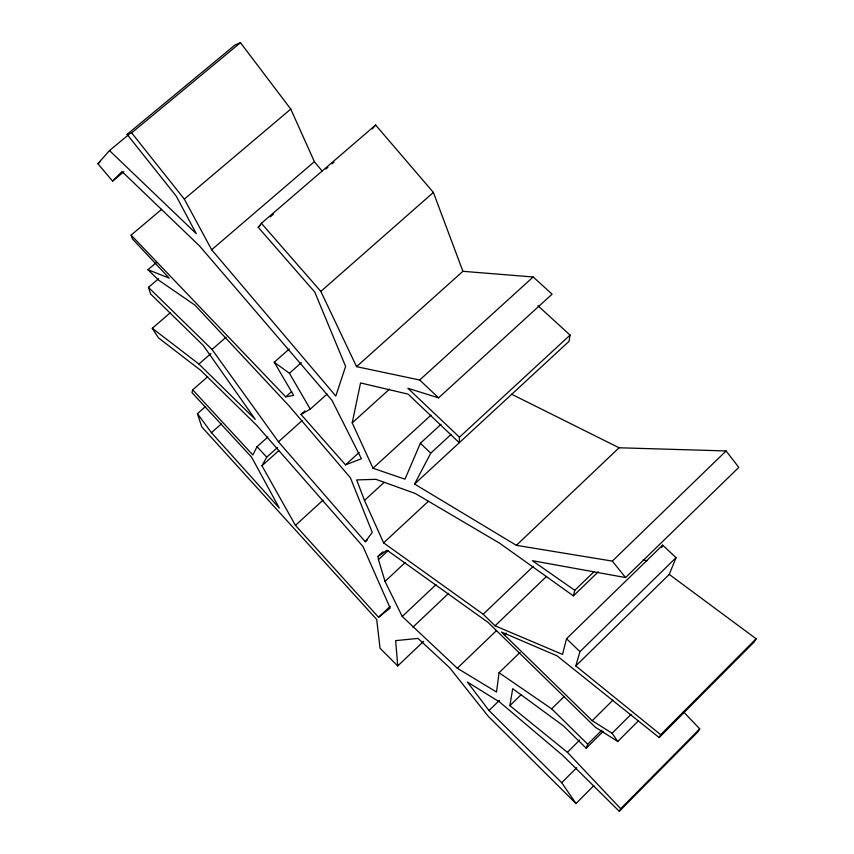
<?xml version="1.0" encoding="UTF-8"?>
<svg xmlns="http://www.w3.org/2000/svg" width="854" height="854" viewBox="0 0 854 854"><rect width="100%" height="100%" fill="white"/><g stroke="black" fill="none" stroke-linecap="round" stroke-linejoin="round"><path stroke-width="1.28" d="M537.935 305.743L570.077 335.088L459.452 437.205L459.281 442.756L408.127 394.142L360.548 382.944L352.211 422.869L372.995 468.238L404.977 479.179L420.371 443.247L441.006 424.31M520.086 652.36L499.046 672.738L496.526 692.028L457.296 668.244L402.245 616.492L385.037 581.393L378.439 559.616L378.098 556.306L382.966 551.78M570.077 335.088L569.063 341.312L414.564 484.037L516.36 545.332L612.318 561.099L625.555 577.56L738.795 467.394L726.124 450.944L619.075 447.774L511.706 394.27M593.84 785.637L575.991 803.529L561.708 782.691L489.011 710.517L467.362 682.026L499.611 701.999L562.85 755.534L619.299 811.3L620.698 808.738L567.387 752.299L509.891 705.66L512.688 688.687L563.426 725.857L586.218 748.243L603.17 731.376M638.45 720.808L617.762 741.475L612.104 733.244L592.217 720.691L501.405 632.003L557.021 655.819L659.139 737.568L660.697 734.707L575.799 665.939L669.248 574.411L676.058 557.673L662.651 545.14L566.533 638.696L562.519 654.42L495.074 625.811L483.204 614.229L383.617 542.866L364.487 500.423L356.673 479.927L375.941 479.329L415.172 493.431L499.718 543.261L573.397 595.868L574.774 590.317L593.925 571.806M207.682 376.699L192.694 389.84L191.969 392.605L251.674 457.264L279.301 508.066L211.44 432.679L197.455 413.667L205.44 406.621M575.799 665.939L579.93 651.655L676.058 557.673M586.218 748.243L587.723 744.229L601.824 730.202M661.733 547.585L662.651 545.14M267.91 436.96L257.033 446.695L252.837 454.979L192.694 389.84M414.564 484.037L430.736 453.164L451.179 434.334M170.341 312.713L152.279 328.278L158.385 337.789L200.903 370.519L256.808 425.452L363.035 546.56L390.161 608.069L378.568 617.282L295.452 525.359L261.964 465.761L266.726 457.178L277.582 447.432M669.248 574.411L756.121 638.771L753.933 642.251L659.139 737.568M683.328 711.638L699.704 728.868L697.729 731.995L619.299 811.3M158.588 278.724L148.457 287.382L212.038 349.467L278.457 441.806L365.288 541.767L372.259 532.394L350.386 477.749L288.823 405.607L194.968 305.134L158.769 280.261L147.955 269.725L156.026 262.851M123.862 171.707L112.6 181.101L97.879 163.733L109.483 150.571L196.292 233.718L176.287 196.207L127.075 134.377L131.644 132.85L184.325 199.131L211.664 249.763L335.814 396.053L345.603 366.419L314.784 292.089L258.207 227.292L261.399 223.289L375.632 125.036L433.394 192.449L462.921 271.305L533.184 276.984L552.09 294.16L438.582 397.857L407.892 388.271L459.452 437.205M372.205 128.975L375.632 125.036M112.6 181.101L121.994 171.537L199.516 245.92L331.982 400.334L361.413 458.747L345.518 464.854L301.014 414.457L304.963 410.923M620.698 808.738L699.704 728.868M660.697 734.707L756.121 638.771M561.708 782.691L576.749 767.703M612.104 733.244L630.989 714.414M592.217 720.691L612.98 700.109M567.387 752.299L579.695 740.076M499.046 672.738L551.652 708.82L564.014 696.683M509.891 705.66L521.303 694.526M489.011 710.517L499.473 700.344M573.397 595.868L598.28 571.806M612.318 561.099L726.124 450.944M504.383 634.917L506.283 633.081M495.074 625.811L546.56 576.397M457.296 668.244L496.622 630.455M483.204 614.229L533.323 566.319M516.36 545.332L619.075 447.774M197.455 413.667L201.811 426.957L376.71 619.47L380.03 648.207L397.74 665.939L423.627 641.333M412.973 627.124L448.702 593.284M402.245 616.492L436.031 584.606M378.568 617.282L390.171 606.372M385.037 581.393L405.266 562.466M378.439 559.616L388.111 550.606M383.617 542.866L428.366 501.298M365.288 541.767L367.241 539.963M364.487 500.423L384.097 482.403M372.995 468.238L431.003 415.14M295.452 525.359L323.015 500.188M345.518 464.854L359.182 452.406M261.399 223.289L320.837 291.406L356.556 366.654L419.698 380.009L533.184 276.984M352.211 422.869L389.52 389.114M278.457 441.806L302.209 420.488M261.964 465.761L278.724 450.698M356.556 366.654L462.921 271.305M301.014 414.457L310.269 409.141L327.093 394.057M161.652 209.337L131.11 235.117L285.706 396.864L291.652 391.57M211.44 432.679L221.335 423.915M289.207 349.019L274.241 362.256L289.41 373.241L301.334 362.651M320.837 291.406L433.394 192.449M212.038 349.467L226.075 337.213M152.279 328.278L198.918 364.039L210.917 353.567M258.207 227.292L260.224 225.552M270.323 216.863L273.355 214.258M325.886 169.06L327.915 167.331M331.95 163.851L333.978 162.111M211.664 249.763L314.389 161.684L290.776 109.098L240.465 42.7L234.946 45.038L127.075 134.377M184.325 199.131L290.776 109.098M109.483 150.571L128.975 134.42M131.644 132.85L240.465 42.7M97.879 163.733L99.918 162.047M378.098 556.306L387.065 550.222L488.114 622.438L595.419 727.309L617.762 741.475M285.706 396.864L293.659 395.359L274.241 362.256M625.555 577.56L532.384 560.694L574.774 590.317M643.179 559.712L646.948 560.843M147.955 269.725L169.188 278.126L132.359 238.842L131.11 235.117M419.698 380.009L438.582 397.857M420.371 443.247L430.736 453.164M566.533 638.696L579.93 651.655M551.652 708.82L587.723 744.229M198.918 364.039L255.282 419.367L203.188 345.358L150.71 294.064L148.457 287.382M575.991 803.529L488.307 716.378L449.524 667.604L418.012 638.408L395.648 640.639L397.74 665.939M257.033 446.695L266.726 457.178M314.389 161.684L322.011 170.917M289.41 373.241L310.269 409.141"/></g></svg>
